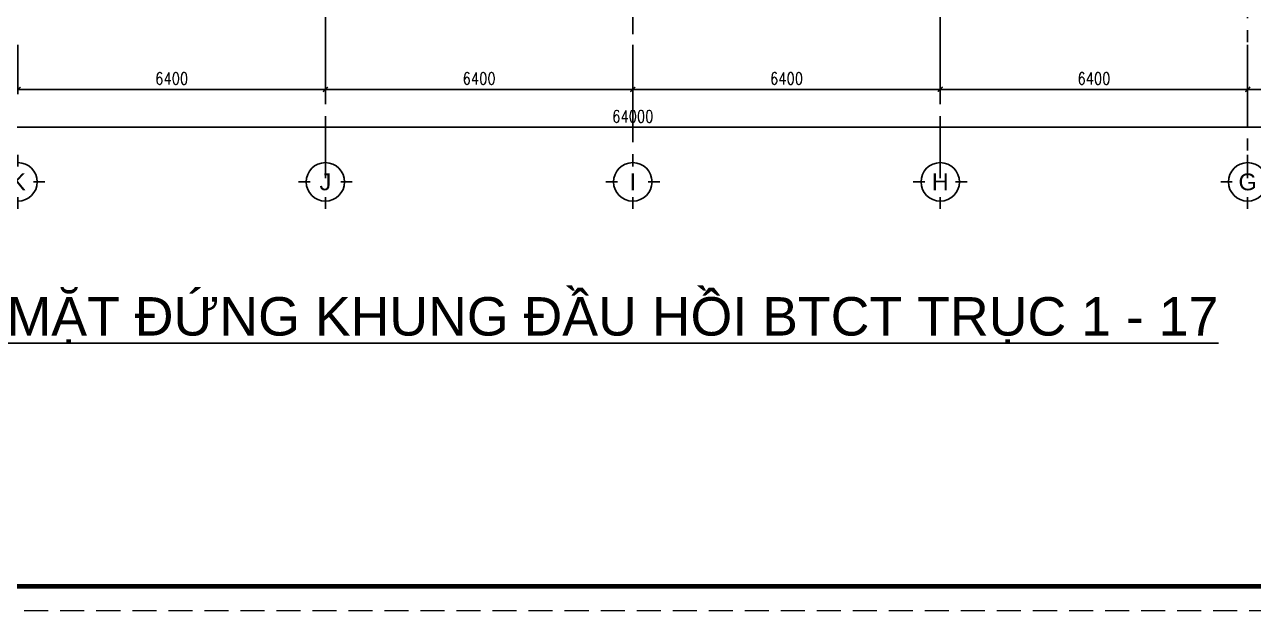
# Model space of a CAD drawing. Header units: inches. Extents: x 651127 to 1529722, y 768575 to 1021311.
# Drawn here: x 1026610 to 1052193, y 831541 to 843727 of the extents above; entities that cross this region are included whole.
import ezdxf
from ezdxf.enums import TextEntityAlignment as Align

# ---------------------------------------------------------------- set-up
doc = ezdxf.new("R2010")
doc.units = ezdxf.units.IN
doc.header["$LTSCALE"] = 1000
doc.header["$MEASUREMENT"] = 0
doc.linetypes.add('CENTER2', pattern=[1.125, 0.75, -0.125, 0.125, -0.125])
doc.linetypes.add('HIDDEN', pattern=[0.375, 0.25, -0.125])
doc.layers.get('DEFPOINTS').update_dxf_attribs({"color": 8, "lineweight": 9})
for name, color, linetype in [('DWGshare.com_1', 7, 'Continuous'), ('DWGshare.com_10', 7, 'Continuous'), ('DWGshare.com_2', 147, 'Continuous'), ('DWGshare.com_4', 8, 'CENTER2'), ('DWGshare.com_6', 40, 'Continuous')]:
    doc.layers.add(name, color=color, linetype=linetype)
doc.styles.add('DWGshare.com_2', font='VHELVEB.TTF')
doc.styles.add('DWGshare.com_4', font='romans.shx', dxfattribs={"width": 0.8})
doc.styles.add('DWGshare.com_6', font='VHELVEN.TTF')
doc.dimstyles.new('DWGshare.com_1', dxfattribs={"dimscale": 100, "dimtxt": 2.5, "dimasz": 1, "dimexe": 1, "dimexo": 1.5, "dimgap": 1, "dimtad": 1, "dimdec": 0, "dimzin": 0, "dimdsep": 46, "dimtxsty": 'DWGshare.com_4', "dimblk": 'DWGshare.com_1', "dimcen": 1.5, "dimdle": 1, "dimclrd": 256, "dimclre": 256, "dimclrt": 7, "dimadec": 0, "dimazin": 0, "dimtfac": 1, "dimtdec": 0, "dimtix": 1, "dimtmove": 2, "dimatfit": 3, "dimfxl": 1, "dimtolj": 1, "dimtzin": 0, "dimarcsym": 0})

# ---------------------------------------------------------------- blocks, each defined once
blk = doc.blocks.new('DWGshare.com_1')
at = {"color": 0, "linetype": 'ByBlock', "const_width": 0.3}
blk.add_lwpolyline([(-0.5, -0.5), (0.5, 0.5)], dxfattribs=at)
blk = doc.blocks.new('*D1212')
at = {"layer": 'DEFPOINTS', "color": 0, "transparency": 16777216}
for p in [(1045673, 843458), (1052073, 843458), (1052073, 842380)]:
    blk.add_point(p, dxfattribs=at)
at = {"layer": 'DWGshare.com_2', "lineweight": -2, "transparency": 16777216}
for p, q in [((1045673, 843308), (1045673, 842280)), ((1052073, 843308), (1052073, 842280)), ((1045573, 842380), (1052173, 842380))]:
    blk.add_line(p, q, dxfattribs=at)
at = {"layer": 'DWGshare.com_2', "lineweight": -2, "transparency": 16777216, "xscale": 100, "yscale": 100, "zscale": 100, "rotation": 180}
blk.add_blockref('DWGshare.com_1', (1045673, 842380), dxfattribs=at)
at = {"layer": 'DWGshare.com_2', "lineweight": -2, "transparency": 16777216, "xscale": 100, "yscale": 100, "zscale": 100}
blk.add_blockref('DWGshare.com_1', (1052073, 842380), dxfattribs=at)
at = {"layer": 'DWGshare.com_2', "color": 7, "transparency": 16777216, "insert": (1048873, 842605), "char_height": 250, "attachment_point": 5, "style": 'DWGshare.com_4'}
blk.add_mtext('\\A1;6400', dxfattribs=at)
blk = doc.blocks.new('*D1213')
at = {"layer": 'DEFPOINTS', "color": 0, "transparency": 16777216}
for p in [(1052073, 843458), (1058473, 843458), (1052073, 842380)]:
    blk.add_point(p, dxfattribs=at)
at = {"layer": 'DWGshare.com_2', "lineweight": -2, "transparency": 16777216}
for p, q in [((1052073, 843308), (1052073, 842280)), ((1058473, 843308), (1058473, 842280)), ((1058573, 842380), (1051973, 842380))]:
    blk.add_line(p, q, dxfattribs=at)
at = {"layer": 'DWGshare.com_2', "lineweight": -2, "transparency": 16777216, "xscale": 100, "yscale": 100, "zscale": 100, "rotation": 180}
blk.add_blockref('DWGshare.com_1', (1052073, 842380), dxfattribs=at)
at = {"layer": 'DWGshare.com_2', "lineweight": -2, "transparency": 16777216, "xscale": 100, "yscale": 100, "zscale": 100}
blk.add_blockref('DWGshare.com_1', (1058473, 842380), dxfattribs=at)
at = {"layer": 'DWGshare.com_2', "color": 7, "transparency": 16777216, "insert": (1055273, 842605), "char_height": 250, "attachment_point": 5, "style": 'DWGshare.com_4'}
blk.add_mtext('\\A1;6400', dxfattribs=at)
blk = doc.blocks.new('*D1215')
at = {"layer": 'DEFPOINTS', "color": 0, "transparency": 16777216}
for p in [(1007273, 842481), (1071273, 842481), (1007273, 841592)]:
    blk.add_point(p, dxfattribs=at)
at = {"layer": 'DWGshare.com_2', "lineweight": -2, "transparency": 16777216}
for p, q in [((1007273, 842331), (1007273, 841492)), ((1071273, 842331), (1071273, 841492)), ((1071373, 841592), (1007173, 841592))]:
    blk.add_line(p, q, dxfattribs=at)
at = {"layer": 'DWGshare.com_2', "lineweight": -2, "transparency": 16777216, "xscale": 100, "yscale": 100, "zscale": 100, "rotation": 180}
blk.add_blockref('DWGshare.com_1', (1007273, 841592), dxfattribs=at)
at = {"layer": 'DWGshare.com_2', "lineweight": -2, "transparency": 16777216, "xscale": 100, "yscale": 100, "zscale": 100}
blk.add_blockref('DWGshare.com_1', (1071273, 841592), dxfattribs=at)
at = {"layer": 'DWGshare.com_2', "color": 7, "transparency": 16777216, "insert": (1039273, 841817), "char_height": 250, "attachment_point": 5, "style": 'DWGshare.com_4'}
blk.add_mtext('\\A1;64000', dxfattribs=at)
blk = doc.blocks.new('*D1217')
at = {"layer": 'DEFPOINTS', "color": 0, "transparency": 16777216}
for p in [(1026473, 843458), (1032873, 843458), (1032873, 842380)]:
    blk.add_point(p, dxfattribs=at)
at = {"layer": 'DWGshare.com_2', "lineweight": -2, "transparency": 16777216}
for p, q in [((1026473, 843308), (1026473, 842280)), ((1032873, 843308), (1032873, 842280)), ((1026373, 842380), (1032973, 842380))]:
    blk.add_line(p, q, dxfattribs=at)
at = {"layer": 'DWGshare.com_2', "lineweight": -2, "transparency": 16777216, "xscale": 100, "yscale": 100, "zscale": 100, "rotation": 180}
blk.add_blockref('DWGshare.com_1', (1026473, 842380), dxfattribs=at)
at = {"layer": 'DWGshare.com_2', "lineweight": -2, "transparency": 16777216, "xscale": 100, "yscale": 100, "zscale": 100}
blk.add_blockref('DWGshare.com_1', (1032873, 842380), dxfattribs=at)
at = {"layer": 'DWGshare.com_2', "color": 7, "transparency": 16777216, "insert": (1029673, 842605), "char_height": 250, "attachment_point": 5, "style": 'DWGshare.com_4'}
blk.add_mtext('\\A1;6400', dxfattribs=at)
blk = doc.blocks.new('*D1218')
at = {"layer": 'DEFPOINTS', "color": 0, "transparency": 16777216}
for p in [(1032873, 843458), (1039273, 843458), (1039273, 842380)]:
    blk.add_point(p, dxfattribs=at)
at = {"layer": 'DWGshare.com_2', "lineweight": -2, "transparency": 16777216}
for p, q in [((1032873, 843308), (1032873, 842280)), ((1039273, 843308), (1039273, 842280)), ((1032773, 842380), (1039373, 842380))]:
    blk.add_line(p, q, dxfattribs=at)
at = {"layer": 'DWGshare.com_2', "lineweight": -2, "transparency": 16777216, "xscale": 100, "yscale": 100, "zscale": 100, "rotation": 180}
blk.add_blockref('DWGshare.com_1', (1032873, 842380), dxfattribs=at)
at = {"layer": 'DWGshare.com_2', "lineweight": -2, "transparency": 16777216, "xscale": 100, "yscale": 100, "zscale": 100}
blk.add_blockref('DWGshare.com_1', (1039273, 842380), dxfattribs=at)
at = {"layer": 'DWGshare.com_2', "color": 7, "transparency": 16777216, "insert": (1036073, 842605), "char_height": 250, "attachment_point": 5, "style": 'DWGshare.com_4'}
blk.add_mtext('\\A1;6400', dxfattribs=at)
blk = doc.blocks.new('*D1219')
at = {"layer": 'DEFPOINTS', "color": 0, "transparency": 16777216}
for p in [(1039273, 843458), (1045673, 843458), (1045673, 842380)]:
    blk.add_point(p, dxfattribs=at)
at = {"layer": 'DWGshare.com_2', "lineweight": -2, "transparency": 16777216}
for p, q in [((1039273, 843308), (1039273, 842280)), ((1045673, 843308), (1045673, 842280)), ((1039173, 842380), (1045773, 842380))]:
    blk.add_line(p, q, dxfattribs=at)
at = {"layer": 'DWGshare.com_2', "lineweight": -2, "transparency": 16777216, "xscale": 100, "yscale": 100, "zscale": 100, "rotation": 180}
blk.add_blockref('DWGshare.com_1', (1039273, 842380), dxfattribs=at)
at = {"layer": 'DWGshare.com_2', "lineweight": -2, "transparency": 16777216, "xscale": 100, "yscale": 100, "zscale": 100}
blk.add_blockref('DWGshare.com_1', (1045673, 842380), dxfattribs=at)
at = {"layer": 'DWGshare.com_2', "color": 7, "transparency": 16777216, "insert": (1042473, 842605), "char_height": 250, "attachment_point": 5, "style": 'DWGshare.com_4'}
blk.add_mtext('\\A1;6400', dxfattribs=at)
blk = doc.blocks.new('DWGshare.com_2')
for p, q in [((0, 320), (0, 560)), ((-320, 0), (-560, 0)), ((320, 0), (560, 0)), ((0, -320), (0, -560))]:
    blk.add_line(p, q)
blk.add_circle((0, 0), 400)
at = {"linetype": 'Continuous', "style": 'DWGshare.com_2'}
blk.add_attdef('2', text='', height=350, dxfattribs=at).set_placement((0, 0), align=Align.MIDDLE_CENTER)

msp = doc.modelspace()

# ---------------------------------------------------------------- linework, layer by layer
at = {"layer": 'DEFPOINTS', "linetype": 'HIDDEN', "ltscale": 2}
msp.add_lwpolyline([(1000353.7, 831540.9), (1084453.7, 831540.9), (1084453.7, 890940.9), (1000353.7, 890940.9)], close=True, dxfattribs=at)
at = {"layer": 'DWGshare.com_1', "const_width": 100}
msp.add_lwpolyline([(1002353.7, 832040.9), (1083953.7, 832040.9), (1083953.7, 890440.9), (1002353.7, 890440.9)], close=True, dxfattribs=at)
at = {"layer": 'DWGshare.com_4', "ltscale": 2}
for p, q in [((1039272.5, 858528.9), (1039272.5, 840532.9)), ((1032872.5, 857568.9), (1032872.5, 840532.9)), ((1045672.5, 857568.9), (1045672.5, 840532.9)), ((1052072.5, 856608.9), (1052072.5, 840532.9))]:
    msp.add_line(p, q, dxfattribs=at)

# ---------------------------------------------------------------- block references
at = {"layer": 'DWGshare.com_6', "linetype": 'CENTER2'}
for p, values in [((1026472.5, 840455.4), {'2': 'K'}), ((1032872.5, 840455.4), {'2': 'J'}), ((1039272.5, 840455.4), {'2': 'I'}), ((1045672.5, 840455.4), {'2': 'H'}), ((1052072.5, 840455.4), {'2': 'G'})]:
    msp.add_blockref('DWGshare.com_2', p, dxfattribs=at).add_auto_attribs(values)

# ---------------------------------------------------------------- texts
at = {"layer": 'DWGshare.com_10', "style": 'DWGshare.com_6'}
msp.add_text('%%UMAËT ÑÖÙNG KHUNG ÑAÀU HOÀI BTCT TRUÏC 1 - 17', height=800, dxfattribs=at).set_placement((1038849.2, 837690.6), align=Align.MIDDLE)

# ---------------------------------------------------------------- dimensions: what is measured, and where the dimension line sits
at = {"layer": 'DWGshare.com_2'}
for base, p1, p2, picture, middle in [((1032872.5, 842380), (1026472.5, 843457.7), (1032872.5, 843457.7), '*D1217', (1029672.5, 842605)), ((1039272.5, 842380), (1032872.5, 843457.7), (1039272.5, 843457.7), '*D1218', (1036072.5, 842605)), ((1045672.5, 842380), (1039272.5, 843457.7), (1045672.5, 843457.7), '*D1219', (1042472.5, 842605)), ((1052072.5, 842380), (1045672.5, 843457.7), (1052072.5, 843457.7), '*D1212', (1048872.5, 842605))]:
    dim = msp.add_linear_dim(base=base, p1=p1, p2=p2, dimstyle='DWGshare.com_1', dxfattribs=at)
    dim.commit()
    dim.dimension.update_dxf_attribs({"geometry": picture, "text_midpoint": middle})
for base, p1, p2, picture, middle in [((1052072.5, 842380), (1058472.5, 843457.7), (1052072.5, 843457.7), '*D1213', (1055272.5, 842605)), ((1007272.5, 841591.6), (1071272.5, 842481.3), (1007272.5, 842481.3), '*D1215', (1039272.5, 841816.6))]:
    dim = msp.add_linear_dim(base=base, p1=p1, p2=p2, angle=180, dimstyle='DWGshare.com_1', dxfattribs=at)
    dim.commit()
    dim.dimension.update_dxf_attribs({"geometry": picture, "text_midpoint": middle})

doc.saveas('drawing.dxf')
